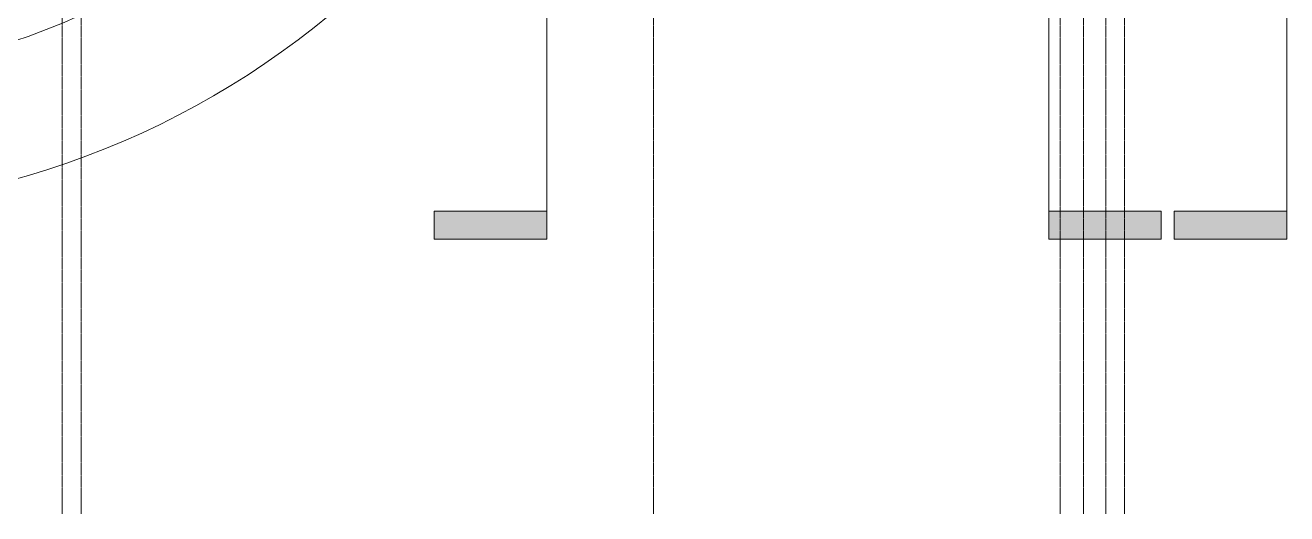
# Model space of a CAD drawing. Header units: inches. Extents: x 20426 to 36845, y -248 to 750.
# Drawn here: x 29165 to 29703, y -209 to 0 of the extents above; entities that cross this region are included whole.
import ezdxf

# ---------------------------------------------------------------- set-up
doc = ezdxf.new("R2010")
doc.units = ezdxf.units.IN
doc.header["$MEASUREMENT"] = 0
doc.linetypes.add('Grid Line 1_2_', pattern=[0.875, 0.5, -0.125, 0.125, -0.125])
for name, color, linetype, lineweight in [('G-ANNO-SYMB', 111, 'Continuous', 9), ('G-ANNO-TEXT', 231, 'Continuous', 9), ('S-GRID', 1, 'Continuous', 9)]:
    doc.layers.add(name, color=color, linetype=linetype, lineweight=lineweight)

# ---------------------------------------------------------------- blocks, each defined once
blk = doc.blocks.new('Section - 3_32_ x 3_8_-18514-Elevation - East')
at = {"layer": 'G-ANNO-SYMB'}
blk.add_hatch(color=256, dxfattribs=at).paths.add_polyline_path([(-22320.83, -79.66), (-22272.83, -79.66), (-22272.83, -91.66), (-22320.83, -91.66)], flags=0)
for p, q in [((-22320.83, -79.66), (-22320.83, -91.66)), ((-22272.83, -79.66), (-22320.83, -79.66)), ((-22272.83, -91.66), (-22272.83, -79.66)), ((-22320.83, -91.66), (-22272.83, -91.66))]:
    blk.add_line(p, q, dxfattribs=at)

msp = doc.modelspace()

# ---------------------------------------------------------------- linework, layer by layer
at = {"layer": 'G-ANNO-SYMB'}
for p, q in [((29387.53311, 545.15708), (29387.53311, -79.66081)), ((29601.80643, 545.15708), (29601.80643, -79.66081)), ((29703.33031, 545.15708), (29703.33031, -79.66081))]:
    msp.add_line(p, q, dxfattribs=at)
at = {"layer": 'G-ANNO-TEXT', "color": 145}
for centre, radius, end in [((29063.82432, 281.45962), 304.44729, 303.1323314), ((29063.82432, 283.14403), 362.48495, 313.7800783)]:
    msp.add_arc(centre, radius, 270, end, dxfattribs=at)
at = {"layer": 'S-GRID', "linetype": 'Grid Line 1_2_'}
for p, q in [((29180.86059, -208.66081), (29180.86059, 674.15708)), ((29180.86059, -208.66081), (29180.86059, 674.15708)), ((29188.86059, -208.66081), (29188.86059, 674.15708)), ((29188.86059, -208.66081), (29188.86059, 674.15708)), ((29433.11059, -208.66081), (29433.11059, 674.15708)), ((29433.11059, -208.66081), (29433.11059, 674.15708)), ((29606.61059, -208.66081), (29606.61059, 674.15708)), ((29616.61059, -208.66081), (29616.61059, 674.15708)), ((29616.61059, -208.66081), (29616.61059, 674.15708)), ((29626.11059, -208.66081), (29626.11059, 674.15708)), ((29634.11059, -208.66081), (29634.11059, 674.15708))]:
    msp.add_line(p, q, dxfattribs=at)

# ---------------------------------------------------------------- block references
at = {"layer": 'G-ANNO-SYMB'}
for p in [(51660.3662, 0), (51976.1634, 0)]:
    msp.add_blockref('Section - 3_32_ x 3_8_-18514-Elevation - East', p, dxfattribs=at)
at = {"layer": 'G-ANNO-SYMB', "extrusion": (0, 0, -1)}
msp.add_blockref('Section - 3_32_ x 3_8_-18514-Elevation - East', (-7328.97334, 0), dxfattribs=at)

doc.saveas('drawing.dxf')
